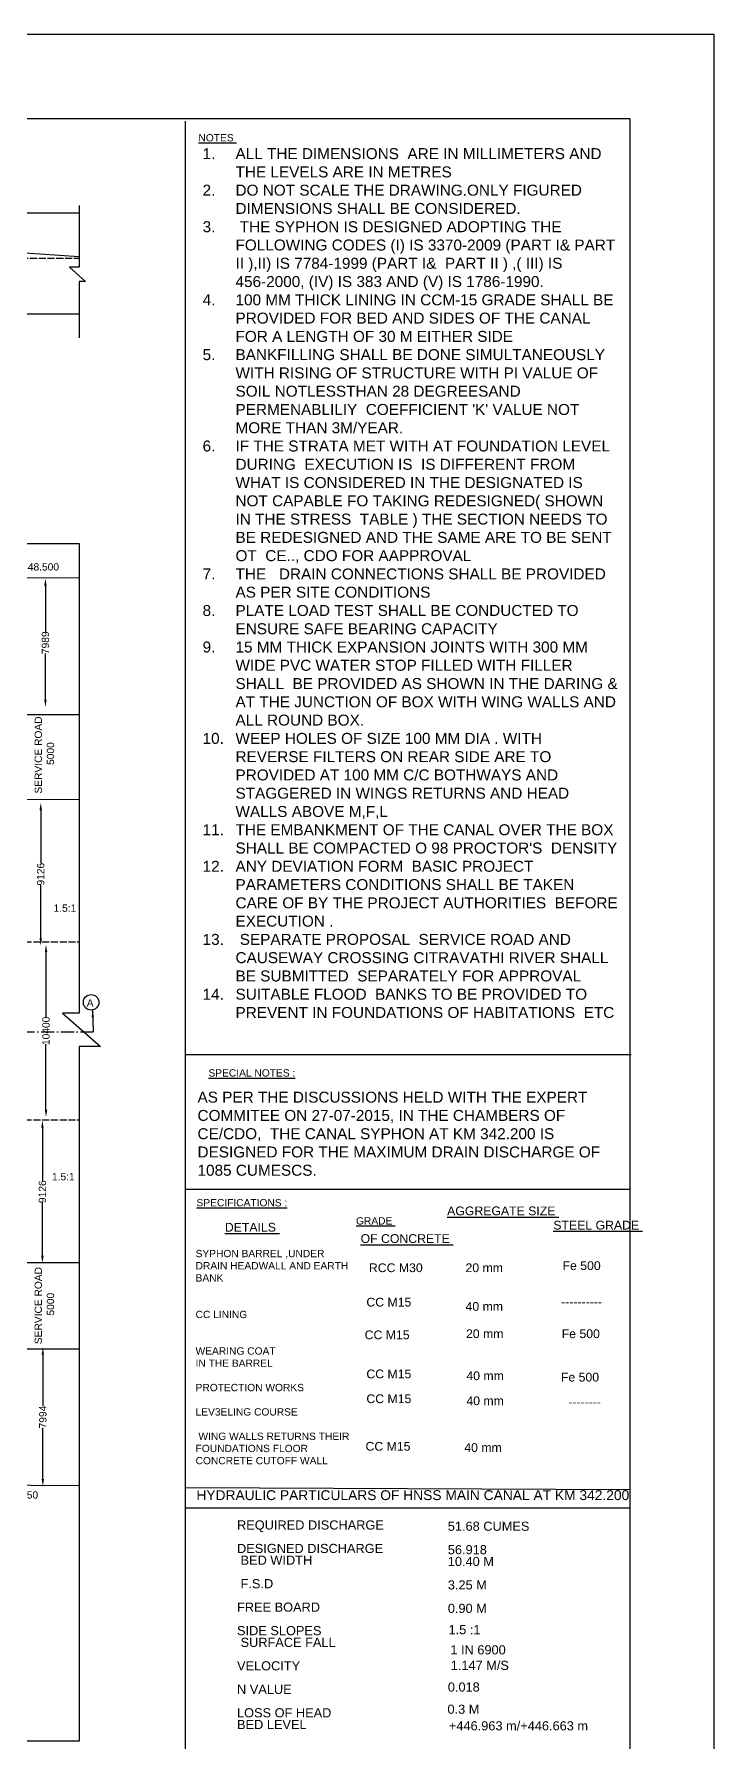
# Model space of a CAD drawing. Header units: millimetres. Extents: x 5124 to 2118060, y 2311 to 45645147.
# Drawn here: x 2108764 to 2118060, y 45621779 to 45645147 of the extents above; entities that cross this region are included whole.
import ezdxf

# ---------------------------------------------------------------- set-up
doc = ezdxf.new("R2010")
doc.units = ezdxf.units.MM
doc.header["$MEASUREMENT"] = 0
doc.linetypes.add('ACAD_ISO02W100', pattern=[15, 12, -3])
doc.linetypes.add('ACAD_ISO10W100', pattern=[18, 12, -3, 0, -3])
for name, color, linetype in [('DIMENSIONS', 7, 'Continuous'), ('DRAWING', 2, 'Continuous'), ('TEXT', 7, 'Continuous')]:
    doc.layers.add(name, color=color, linetype=linetype)
doc.styles.get("Standard").update_dxf_attribs({"font": 'arial.ttf', "height": 100})
doc.dimstyles.get("Standard").update_dxf_attribs({"dimtxt": 100, "dimasz": 100, "dimexe": 0.18, "dimexo": 0.0625, "dimgap": 0.09, "dimtad": 0, "dimdec": 0, "dimzin": 0, "dimdsep": 46, "dimtxsty": 'Standard', "dimcen": 0.09, "dimse1": 1, "dimse2": 1, "dimadec": 0, "dimazin": 0, "dimtfac": 1, "dimtdec": 0, "dimtofl": 0, "dimtmove": 0, "dimatfit": 3, "dimfxl": 1, "dimtolj": 1, "dimtzin": 0, "dimarcsym": 0})

# ---------------------------------------------------------------- blocks, each defined once
blk = doc.blocks.new('*D208')
at = {"layer": 'Defpoints', "color": 0, "transparency": 16777216}
for p in [(2108902, 45637699), (2108918, 45635939), (2108967, 45635939)]:
    blk.add_point(p, dxfattribs=at)
at = {"layer": 'DIMENSIONS', "color": 0, "lineweight": -2, "transparency": 16777216}
for p, q in [((2108918, 45637599), (2108918, 45636968)), ((2108918, 45636039), (2108918, 45636670))]:
    blk.add_line(p, q, dxfattribs=at)
at = {"layer": 'DIMENSIONS', "color": 0, "transparency": 16777216}
for points in [[(2108902, 45637599), (2108935, 45637599), (2108918, 45637699)], [(2108902, 45636039), (2108935, 45636039), (2108918, 45635939)]]:
    blk.add_solid(points, dxfattribs=at)
at = {"layer": 'DIMENSIONS', "color": 0, "transparency": 16777216, "insert": (2108918, 45636819), "char_height": 100, "attachment_point": 5, "rotation": 90}
blk.add_mtext('\\A1;7989', dxfattribs=at)
blk = doc.blocks.new('*D209')
at = {"layer": 'Defpoints', "color": 0, "transparency": 16777216}
for p in [(2108967, 45634628), (2108854, 45632675), (2108967, 45632675)]:
    blk.add_point(p, dxfattribs=at)
at = {"layer": 'DIMENSIONS', "color": 0, "lineweight": -2, "transparency": 16777216}
for p, q in [((2108854, 45634528), (2108854, 45633801)), ((2108854, 45632775), (2108854, 45633502))]:
    blk.add_line(p, q, dxfattribs=at)
at = {"layer": 'DIMENSIONS', "color": 0, "transparency": 16777216}
for points in [[(2108838, 45634528), (2108871, 45634528), (2108854, 45634628)], [(2108838, 45632775), (2108871, 45632775), (2108854, 45632675)]]:
    blk.add_solid(points, dxfattribs=at)
at = {"layer": 'DIMENSIONS', "color": 0, "transparency": 16777216, "insert": (2108854, 45633652), "char_height": 100, "attachment_point": 5, "rotation": 90}
blk.add_mtext('\\A1;9126', dxfattribs=at)
blk = doc.blocks.new('*D210')
at = {"layer": 'Defpoints', "color": 0, "transparency": 16777216}
for p in [(2108846, 45632688), (2108846, 45630328), (2108926, 45630328)]:
    blk.add_point(p, dxfattribs=at)
at = {"layer": 'DIMENSIONS', "color": 0, "lineweight": -2, "transparency": 16777216}
for p, q in [((2108926, 45632588), (2108926, 45631691)), ((2108926, 45630428), (2108926, 45631325))]:
    blk.add_line(p, q, dxfattribs=at)
at = {"layer": 'DIMENSIONS', "color": 0, "transparency": 16777216}
for points in [[(2108910, 45632588), (2108943, 45632588), (2108926, 45632688)], [(2108910, 45630428), (2108943, 45630428), (2108926, 45630328)]]:
    blk.add_solid(points, dxfattribs=at)
at = {"layer": 'DIMENSIONS', "color": 0, "transparency": 16777216, "insert": (2108926, 45631508), "char_height": 100, "attachment_point": 5, "rotation": 90}
blk.add_mtext('\\A1;10400', dxfattribs=at)
blk = doc.blocks.new('*D211')
at = {"layer": 'Defpoints', "color": 0, "transparency": 16777216}
for p in [(2108944, 45630282), (2108877, 45628332), (2108944, 45628332)]:
    blk.add_point(p, dxfattribs=at)
at = {"layer": 'DIMENSIONS', "color": 0, "lineweight": -2, "transparency": 16777216}
for p, q in [((2108877, 45630182), (2108877, 45629456)), ((2108877, 45628432), (2108877, 45629158))]:
    blk.add_line(p, q, dxfattribs=at)
at = {"layer": 'DIMENSIONS', "color": 0, "transparency": 16777216}
for points in [[(2108860, 45630182), (2108894, 45630182), (2108877, 45630282)], [(2108860, 45628432), (2108894, 45628432), (2108877, 45628332)]]:
    blk.add_solid(points, dxfattribs=at)
at = {"layer": 'DIMENSIONS', "color": 0, "transparency": 16777216, "insert": (2108877, 45629307), "char_height": 100, "attachment_point": 5, "rotation": 90}
blk.add_mtext('\\A1;9126', dxfattribs=at)
blk = doc.blocks.new('*D212')
at = {"layer": 'Defpoints', "color": 0, "transparency": 16777216}
for p in [(2108944, 45627175), (2108883, 45625274), (2108944, 45625274)]:
    blk.add_point(p, dxfattribs=at)
at = {"layer": 'DIMENSIONS', "color": 0, "lineweight": -2, "transparency": 16777216}
for p, q in [((2108883, 45627075), (2108883, 45626373)), ((2108883, 45625374), (2108883, 45626075))]:
    blk.add_line(p, q, dxfattribs=at)
at = {"layer": 'DIMENSIONS', "color": 0, "transparency": 16777216}
for points in [[(2108866, 45627075), (2108899, 45627075), (2108883, 45627175)], [(2108866, 45625374), (2108899, 45625374), (2108883, 45625274)]]:
    blk.add_solid(points, dxfattribs=at)
at = {"layer": 'DIMENSIONS', "color": 0, "transparency": 16777216, "insert": (2108883, 45626224), "char_height": 100, "attachment_point": 5, "rotation": 90}
blk.add_mtext('\\A1;7994', dxfattribs=at)

msp = doc.modelspace()

# ---------------------------------------------------------------- linework, layer by layer
for points in [[(2110834.1, 45625257.8), (2116910.2, 45625230.6)], [(2110834.1, 45624982.5), (2116910.2, 45624982.5)]]:
    msp.add_lwpolyline(points)
msp.add_circle((2109543, 45631898.6), 106)
at = {"layer": 'DIMENSIONS'}
msp.add_lwpolyline([(2118059.9, 45603522.8), (2058380.1, 45603522.8), (2058380.1, 45645146.9), (2118059.9, 45645146.9)], close=True, dxfattribs=at)
at = {"layer": 'DIMENSIONS', "color": 0}
for points in [[(2110834.1, 45609800.1), (2110834.1, 45643958.3)], [(2109379.1, 45631752.1), (2109152, 45631752.1), (2109670.2, 45631295.5), (2109379.1, 45631295.5)], [(2110843.1, 45631184), (2116927.6, 45631184)], [(2110825.5, 45629342), (2116910, 45629342)]]:
    msp.add_lwpolyline(points, dxfattribs=at)
at = {"layer": 'DRAWING', "color": 0}
msp.add_lwpolyline([(2059530.4, 45643990.6), (2116910.2, 45643990.6), (2116910.2, 45604666.8), (2059530.4, 45604666.8)], close=True, dxfattribs=at)
for points in [[(2060274.9, 45642720.5), (2070477, 45642720.5), (2072834.2, 45641121.9), (2098515.8, 45641121.9), (2100887.7, 45642701.7), (2109380.1, 45642701.7)], [(2109380.1, 45642802.3), (2109380.1, 45641957.9), (2109249.2, 45641957.9), (2109466.7, 45641763.5), (2109380.1, 45641763.5), (2109380.1, 45640989.6)], [(2108571.8, 45642159.7), (2109380.1, 45642103.6)], [(2060274.9, 45641391.8), (2064591.3, 45641391.8), (2072834.5, 45640070.4), (2098525.6, 45640070.4), (2105826.1, 45641322), (2109380.1, 45641322)], [(2109379.1, 45631295.5), (2109379.1, 45621786.9), (2060269.2, 45621786.9), (2060269.2, 45638175.8), (2109379.1, 45638175.8), (2109379.1, 45631752.1)], [(2109379.1, 45625280.8), (2107397.2, 45625293.9), (2107206.2, 45625242.9), (2103670.4, 45625363.5), (2102792, 45622448.3), (2068561.6, 45622448.3), (2067701, 45625328.2), (2060269.2, 45625252.6)]]:
    msp.add_lwpolyline(points, dxfattribs=at)
at = {"layer": 'DRAWING', "color": 0, "linetype": 'ACAD_ISO02W100', "ltscale": 8}
for points in [[(2105827.1, 45642082.6), (2109380.1, 45642082.6)], [(2106593.1, 45632724.2), (2109379.1, 45632724.2)], [(2106593.1, 45630292.7), (2109379.1, 45630292.7)]]:
    msp.add_lwpolyline(points, dxfattribs=at)
at = {"layer": 'DRAWING', "color": 0}
for points in [[(2109379.1, 45637704.3), (2106555.1, 45637709), (2104124.7, 45637885.9, 0.3106401), (2098512.4, 45633994.4), (2098512.4, 45624270.5), (2100893.1, 45623928)], [(2070477.2, 45623928), (2100893.1, 45623928), (2100893.1, 45634544.5, -0.3245079), (2104327.5, 45636169.6), (2106483.7, 45635837.8), (2109379.1, 45635837.8)], [(2109379.1, 45634671), (2106591.8, 45634676.2), (2104479, 45635092.4, 0.3918858), (2102787.3, 45632853.3), (2102787.3, 45630186.9, 0.4545468), (2104502, 45628031.8), (2106578, 45628337.6), (2109379.1, 45628337.6)], [(2060269.2, 45627123), (2064085.3, 45627123), (2067569.5, 45626706, -0.3521787), (2068892, 45625354.3), (2068892, 45622746.4), (2102476.7, 45622746.4), (2102476.7, 45625436.7, -0.3544721), (2103361.3, 45626527.7), (2107296.2, 45627157.4), (2109379.1, 45627157.4)]]:
    msp.add_lwpolyline(points, format="xyb", dxfattribs=at)
at = {"layer": 'DRAWING', "color": 0, "linetype": 'ACAD_ISO10W100', "ltscale": 15}
msp.add_lwpolyline([(2059971.2, 45631472.9), (2109569.1, 45631496.9)], dxfattribs=at)

# ---------------------------------------------------------------- texts
at = {"layer": 'DIMENSIONS', "color": 0}
for s, height, p in [('%%UNOTES ', 100, (2111011, 45643679.5)), ('RCC M30', 120, (2113342.6, 45628206.7)), ('20 mm', 120, (2114663.7, 45628206.6)), ('Fe 500', 120, (2115990.6, 45628235.7)), ('CC M15', 120, (2113307.8, 45627735.8)), ('40 mm', 120, (2114664.2, 45627677.2)), ('----------', 120, (2115972.3, 45627741)), ('CC M15', 120, (2113284.5, 45627288.2)), ('20 mm', 120, (2114670.1, 45627304)), ('Fe 500', 120, (2115979.5, 45627303.8)), ('CC M15', 120, (2113307.8, 45626753.4)), ('40 mm', 120, (2114675.9, 45626728.5)), ('Fe 500', 120, (2115968.7, 45626709.5)), ('CC M15', 120, (2113307.8, 45626414.2)), ('40 mm', 120, (2114675.9, 45626385.6)), ('--------', 120, (2116069.7, 45626369.5)), ('CC M15', 120, (2113296.1, 45625763.2)), ('40 mm', 120, (2114646.8, 45625746.1)), ('REQUIRED DISCHARGE ', 125, (2111538.8, 45624684.4)), ('51.68 CUMES ', 125, (2114421.6, 45624667.6)), ('DESIGNED DISCHARGE ', 125, (2111538.8, 45624363.1)), ('56.918', 125, (2114421.6, 45624346.4)), (' BED WIDTH ', 125, (2111538.8, 45624202.4)), ('10.40 M', 125, (2114421.6, 45624185.7)), (' F.S.D', 125, (2111538.8, 45623881.1)), ('3.25 M', 125, (2114421.6, 45623864.4)), ('FREE BOARD', 125, (2111538.8, 45623559.9)), ('0.90 M ', 125, (2114421.6, 45623543.2)), ('SIDE SLOPES ', 125, (2111538.8, 45623238.6)), ('1.5 :1', 125, (2114431.6, 45623252.2)), (' SURFACE FALL ', 125, (2111538.8, 45623077.9)), ('1 IN 6900', 125, (2114456.4, 45622975.5)), ('VELOCITY ', 125, (2111538.8, 45622756.7)), ('1.147 M/S ', 125, (2114461.3, 45622763)), ('N VALUE ', 125, (2111538.8, 45622435.4)), ('0.018', 125, (2114421.7, 45622466.5)), ('LOSS OF HEAD', 125, (2111538.8, 45622114.1)), ('0.3 M ', 125, (2114416.8, 45622163.4)), ('BED LEVEL ', 125, (2111538.8, 45621953.5)), ('+446.963 m/+446.663 m', 125, (2114436.6, 45621936.1))]:
    msp.add_text(s, height=height, dxfattribs=at).set_placement(p)
at = {"layer": 'DIMENSIONS', "color": 0, "char_height": 150, "attachment_point": 1}
for s, width, gutter_width, heights, insert in [("\\pi-450,l600,t600;1.^IALL THE DIMENSIONS  ARE IN MILLIMETERS AND THE LEVELS ARE IN METRES\\P2.^IDO NOT SCALE THE DRAWING.ONLY FIGURED DIMENSIONS SHALL BE CONSIDERED.\\P3.^I THE SYPHON IS DESIGNED ADOPTING THE FOLLOWING CODES (I) IS 3370-2009 (PART I& PART II ),II) IS 7784-1999 (PART I&  PART II ) ,( III) IS 456-2000, (IV) IS 383 AND (V) IS 1786-1990.\\P4.^I100 MM THICK LINING IN CCM-15 GRADE SHALL BE PROVIDED FOR BED AND SIDES OF THE CANAL FOR A LENGTH OF 30 M EITHER SIDE \\P5.^IBANKFILLING SHALL BE DONE SIMULTANEOUSLY WITH RISING OF STRUCTURE WITH PI VALUE OF SOIL NOTLESSTHAN 28 DEGREESAND PERMENABLILIY  COEFFICIENT 'K' VALUE NOT MORE THAN 3M/YEAR.\\P6.^IIF THE STRATA MET WITH AT FOUNDATION LEVEL DURING  EXECUTION IS  IS DIFFERENT FROM WHAT IS CONSIDERED IN THE DESIGNATED IS NOT CAPABLE FO TAKING REDESIGNED( SHOWN IN THE STRESS  TABLE ) THE SECTION NEEDS TO BE REDESIGNED AND THE SAME ARE TO BE SENT OT  CE.., CDO FOR AAPPROVAL \\P7.^ITHE   DRAIN CONNECTIONS SHALL BE PROVIDED AS PER SITE CONDITIONS\\P8.^IPLATE LOAD TEST SHALL BE CONDUCTED TO ENSURE SAFE BEARING CAPACITY \\P9.^I15 MM THICK EXPANSION JOINTS WITH 300 MM WIDE PVC WATER STOP FILLED WITH FILLER SHALL  BE PROVIDED AS SHOWN IN THE DARING & AT THE JUNCTION OF BOX WITH WING WALLS AND ALL ROUND BOX.\\P10.^IWEEP HOLES OF SIZE 100 MM DIA . WITH REVERSE FILTERS ON REAR SIDE ARE TO PROVIDED AT 100 MM C/C BOTHWAYS AND STAGGERED IN WINGS RETURNS AND HEAD WALLS ABOVE M,F,L \\P11.^ITHE EMBANKMENT OF THE CANAL OVER THE BOX SHALL BE COMPACTED O 98 PROCTOR'S  DENSITY \\P12.^IANY DEVIATION FORM  BASIC PROJECT PARAMETERS CONDITIONS SHALL BE TAKEN CARE OF BY THE PROJECT AUTHORITIES  BEFORE EXECUTION .\\P13.^I SEPARATE PROPOSAL  SERVICE ROAD AND CAUSEWAY CROSSING CITRAVATHI RIVER SHALL BE SUBMITTED  SEPARATELY FOR APPROVAL \\P14.^ISUITABLE FLOOD  BANKS TO BE PROVIDED TO PREVENT IN FOUNDATIONS OF HABITATIONS  ETC  ", 5816.402, 0, [12207.5], (2110917.9, 45643586.9)), ('\\pt5400;AS PER THE DISCUSSIONS HELD WITH THE EXPERT COMMITEE ON 27-07-2015, IN THE CHAMBERS OF CE/CDO,  THE CANAL SYPHON AT KM 342.200 IS DESIGNED FOR THE MAXIMUM DRAIN DISCHARGE OF 1085 CUMESCS.', 5912.374, 500, [0], (2110998.3, 45630675.9))]:
    msp.add_mtext_dynamic_manual_height_columns(s, width=width, gutter_width=gutter_width, heights=heights, dxfattribs=dict(at, insert=insert))
at = {"layer": 'DIMENSIONS', "color": 0, "char_height": 100, "attachment_point": 5, "rotation": 90}
for insert in [(2108904.3, 45635283.2), (2108904.3, 45627748.7)]:
    msp.add_mtext('\\A1;SERVICE ROAD \\P 5000', dxfattribs=dict(at, insert=insert))
at = {"layer": 'DIMENSIONS', "color": 0, "insert": (2110972, 45628511.2), "char_height": 100, "width": 2221.481, "attachment_point": 1}
msp.add_mtext('SYPHON BARREL ,UNDER DRAIN HEADWALL AND EARTH BANK \\P\\P\\PCC LINING \\P\\P\\PWEARING COAT \\PIN THE BARREL \\P \\PPROTECTION WORKS \\P \\PLEV3ELING COURSE \\P \\P WING WALLS RETURNS THEIR FOUNDATIONS FLOOR CONCRETE CUTOFF WALL', dxfattribs=at)
at = {"layer": 'TEXT', "color": 0}
for s, height, p in [('AVG G.L +448.500', 100, (2107920, 45637807)), ('1.5:1', 100, (2109029.5, 45633137.7)), ('A', 100, (2109483.3, 45631840)), ('%%USPECIAL NOTES :', 100, (2111147.9, 45630882.8)), ('1.5:1', 100, (2109007.2, 45629462.8)), ('%%USPECIFICATIONS :', 100, (2110984.1, 45629107)), ('%%UGRADE ', 100, (2113166, 45628857.9)), ('%%UAGGREGATE SIZE ', 120, (2114412.5, 45628984.7)), ('%%USTEEL GRADE ', 120, (2115864.7, 45628789.6)), ('%%UDETAILS ', 120, (2111372.2, 45628760.6)), ('%%UOF CONCRETE ', 120, (2113229.1, 45628605.9)), ('AVG G.L +448.550', 100, (2107634.2, 45625108.3)), ('HYDRAULIC PARTICULARS OF HNSS MAIN CANAL AT KM 342.200', 135, (2110982.9, 45625087.3))]:
    msp.add_text(s, height=height, dxfattribs=at).set_placement(p)

# ---------------------------------------------------------------- dimensions: what is measured, and where the dimension line sits
at = {"layer": 'DIMENSIONS', "color": 0}
for base, p1, p2, text, picture, middle in [((2108918.2, 45635939.4), (2108902.1, 45637698.7), (2108966.7, 45635939.4), '7989', '*D208', (2108918.2, 45636819)), ((2108854.4, 45632675.3), (2108967.5, 45634628.3), (2108967.5, 45632675.3), '9126', '*D209', (2108854.4, 45633651.8)), ((2108926.2, 45630328.1), (2108846.4, 45632687.7), (2108846.4, 45630328.1), '10400', '*D210', (2108926.2, 45631507.9)), ((2108877, 45628331.8), (2108943.7, 45630282.2), (2108943.7, 45628331.8), '9126', '*D211', (2108877, 45629307)), ((2108882.7, 45625273.7), (2108944, 45627174.9), (2108944, 45625273.7), '7994', '*D212', (2108882.7, 45626224.3))]:
    dim = msp.add_linear_dim(base=base, p1=p1, p2=p2, angle=90, text=text, dimstyle='Standard', dxfattribs=at)
    dim.commit()
    dim.dimension.update_dxf_attribs({"geometry": picture, "text_midpoint": middle})

# ---------------------------------------------------------------- leaders
msp.add_leader([(2109563.5, 45631794.1), (2109569.1, 45631496.9)], dimstyle='Standard', override={"dimgap": 0.09, "dimtad": 0})

doc.saveas('drawing.dxf')
